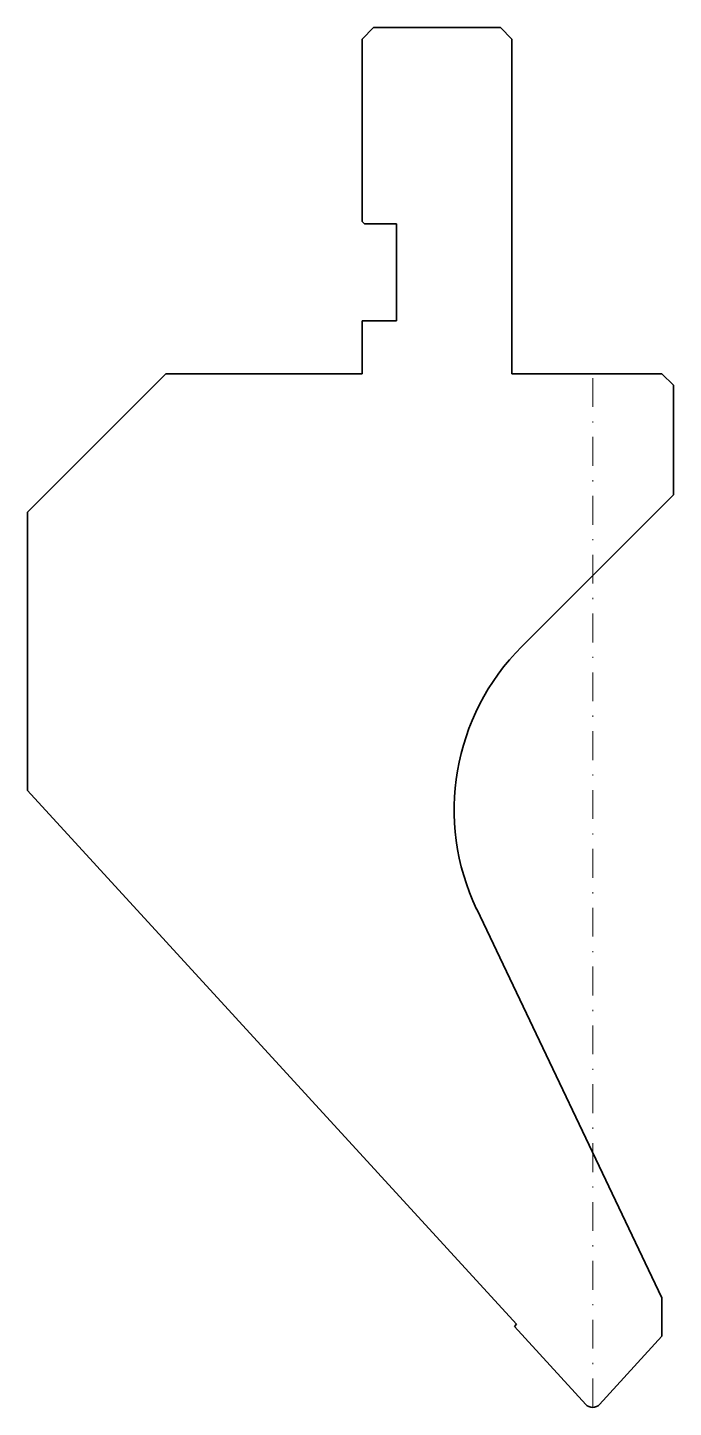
# Model space of a CAD drawing. Header units: millimetres. Extents: x -49 to 7, y 0 to 120.
import ezdxf

# ---------------------------------------------------------------- set-up
doc = ezdxf.new("R2010")
doc.units = ezdxf.units.MM
doc.header["$LTSCALE"] = 5
doc.linetypes.add('AUSGEZOGEN', pattern=[0])
doc.linetypes.add('DASHDOT', pattern=[1, 0.5, -0.25, 0, -0.25])
doc.layers.add('2', color=7, linetype='Continuous')

msp = doc.modelspace()

# ---------------------------------------------------------------- linework, layer by layer
at = {"layer": '2', "color": 7, "linetype": 'AUSGEZOGEN', "lineweight": 35}
for p, q in [((-20, 118.58), (-19, 119.58)), ((-20, 102.78), (-20, 118.58)), ((-19, 119.58), (-8, 119.58)), ((-8, 119.58), (-7, 118.58)), ((-7, 118.58), (-7, 89.58)), ((-19.8, 102.58), (-20, 102.78)), ((-17, 102.58), (-19.8, 102.58)), ((-17, 94.18), (-17, 102.58)), ((-20, 89.58), (-20, 94.18)), ((-20, 94.18), (-17, 94.18)), ((-49, 77.58), (-37, 89.58)), ((-37, 89.58), (-20, 89.58)), ((-7, 89.58), (6, 89.58)), ((6, 89.58), (7, 88.58)), ((7, 88.58), (7, 79.08)), ((7, 79.08), (-6.15, 65.93)), ((-49, 53.46), (-49, 77.58)), ((-6.61, 7.2), (-49, 53.46)), ((-10.06, 43.18), (6, 9.5)), ((6, 9.5), (6, 6.16)), ((-6.78, 7.02), (-6.61, 7.2)), ((-0.59, 0.26), (-6.78, 7.02)), ((6, 6.16), (0.59, 0.26))]:
    msp.add_line(p, q, dxfattribs=at)
at = {"layer": '2', "color": 7, "linetype": 'DASHDOT', "lineweight": 18}
msp.add_line((0, 0), (0, 89.58), dxfattribs=at)
at = {"layer": '2', "color": 7, "linetype": 'AUSGEZOGEN', "lineweight": 35}
for centre, radius, start, end in [((7.99, 51.79), 20, 135, 205.5), ((0, 0.8), 0.8, 222.5, 317.5)]:
    msp.add_arc(centre, radius, start, end, dxfattribs=at)

doc.saveas('drawing.dxf')
